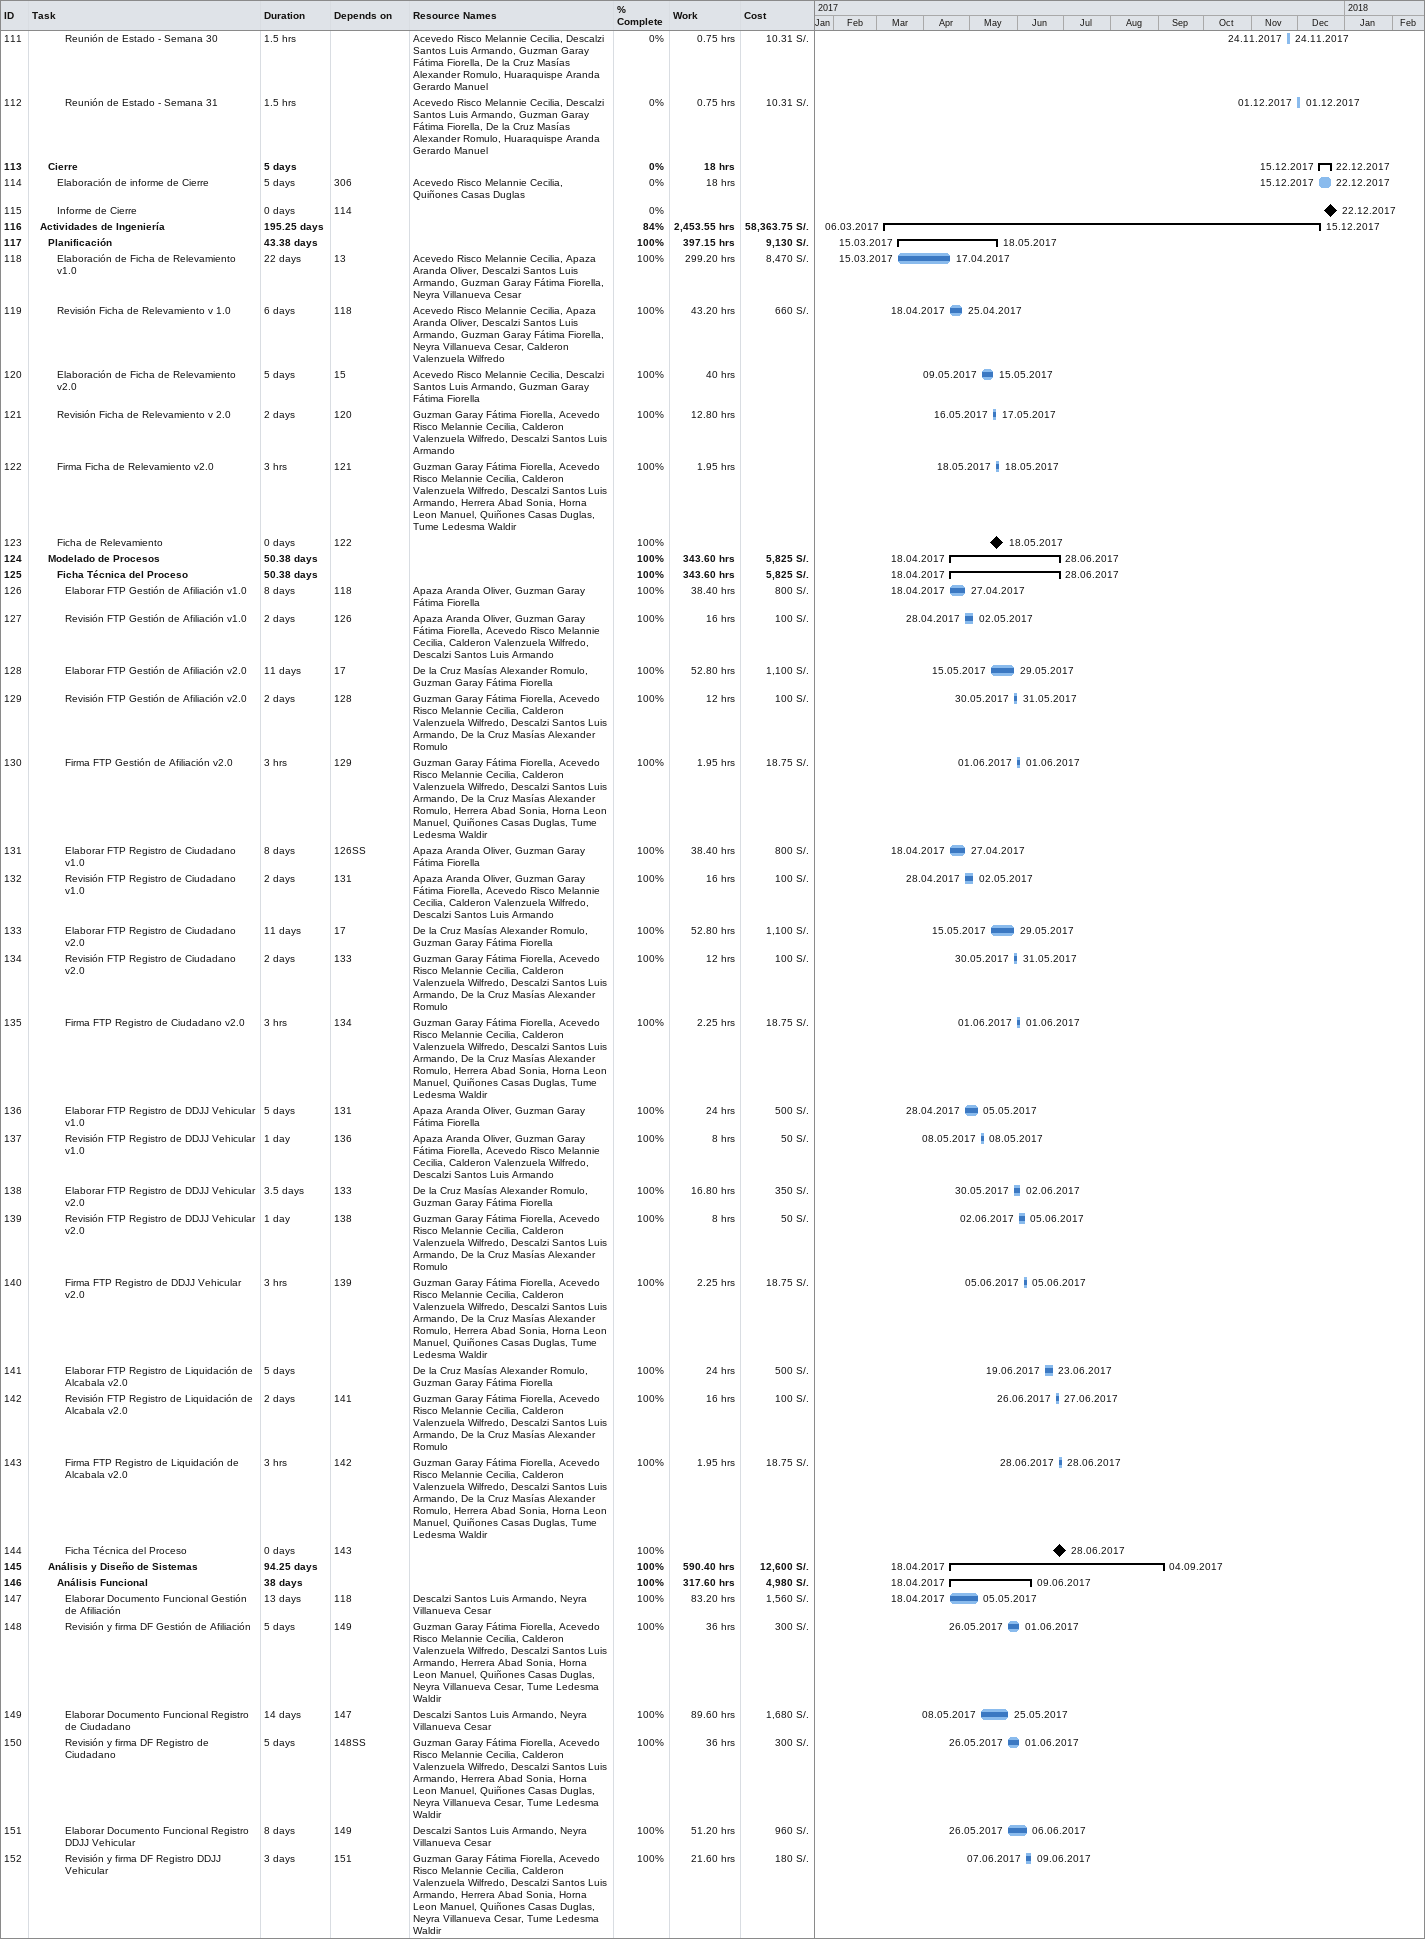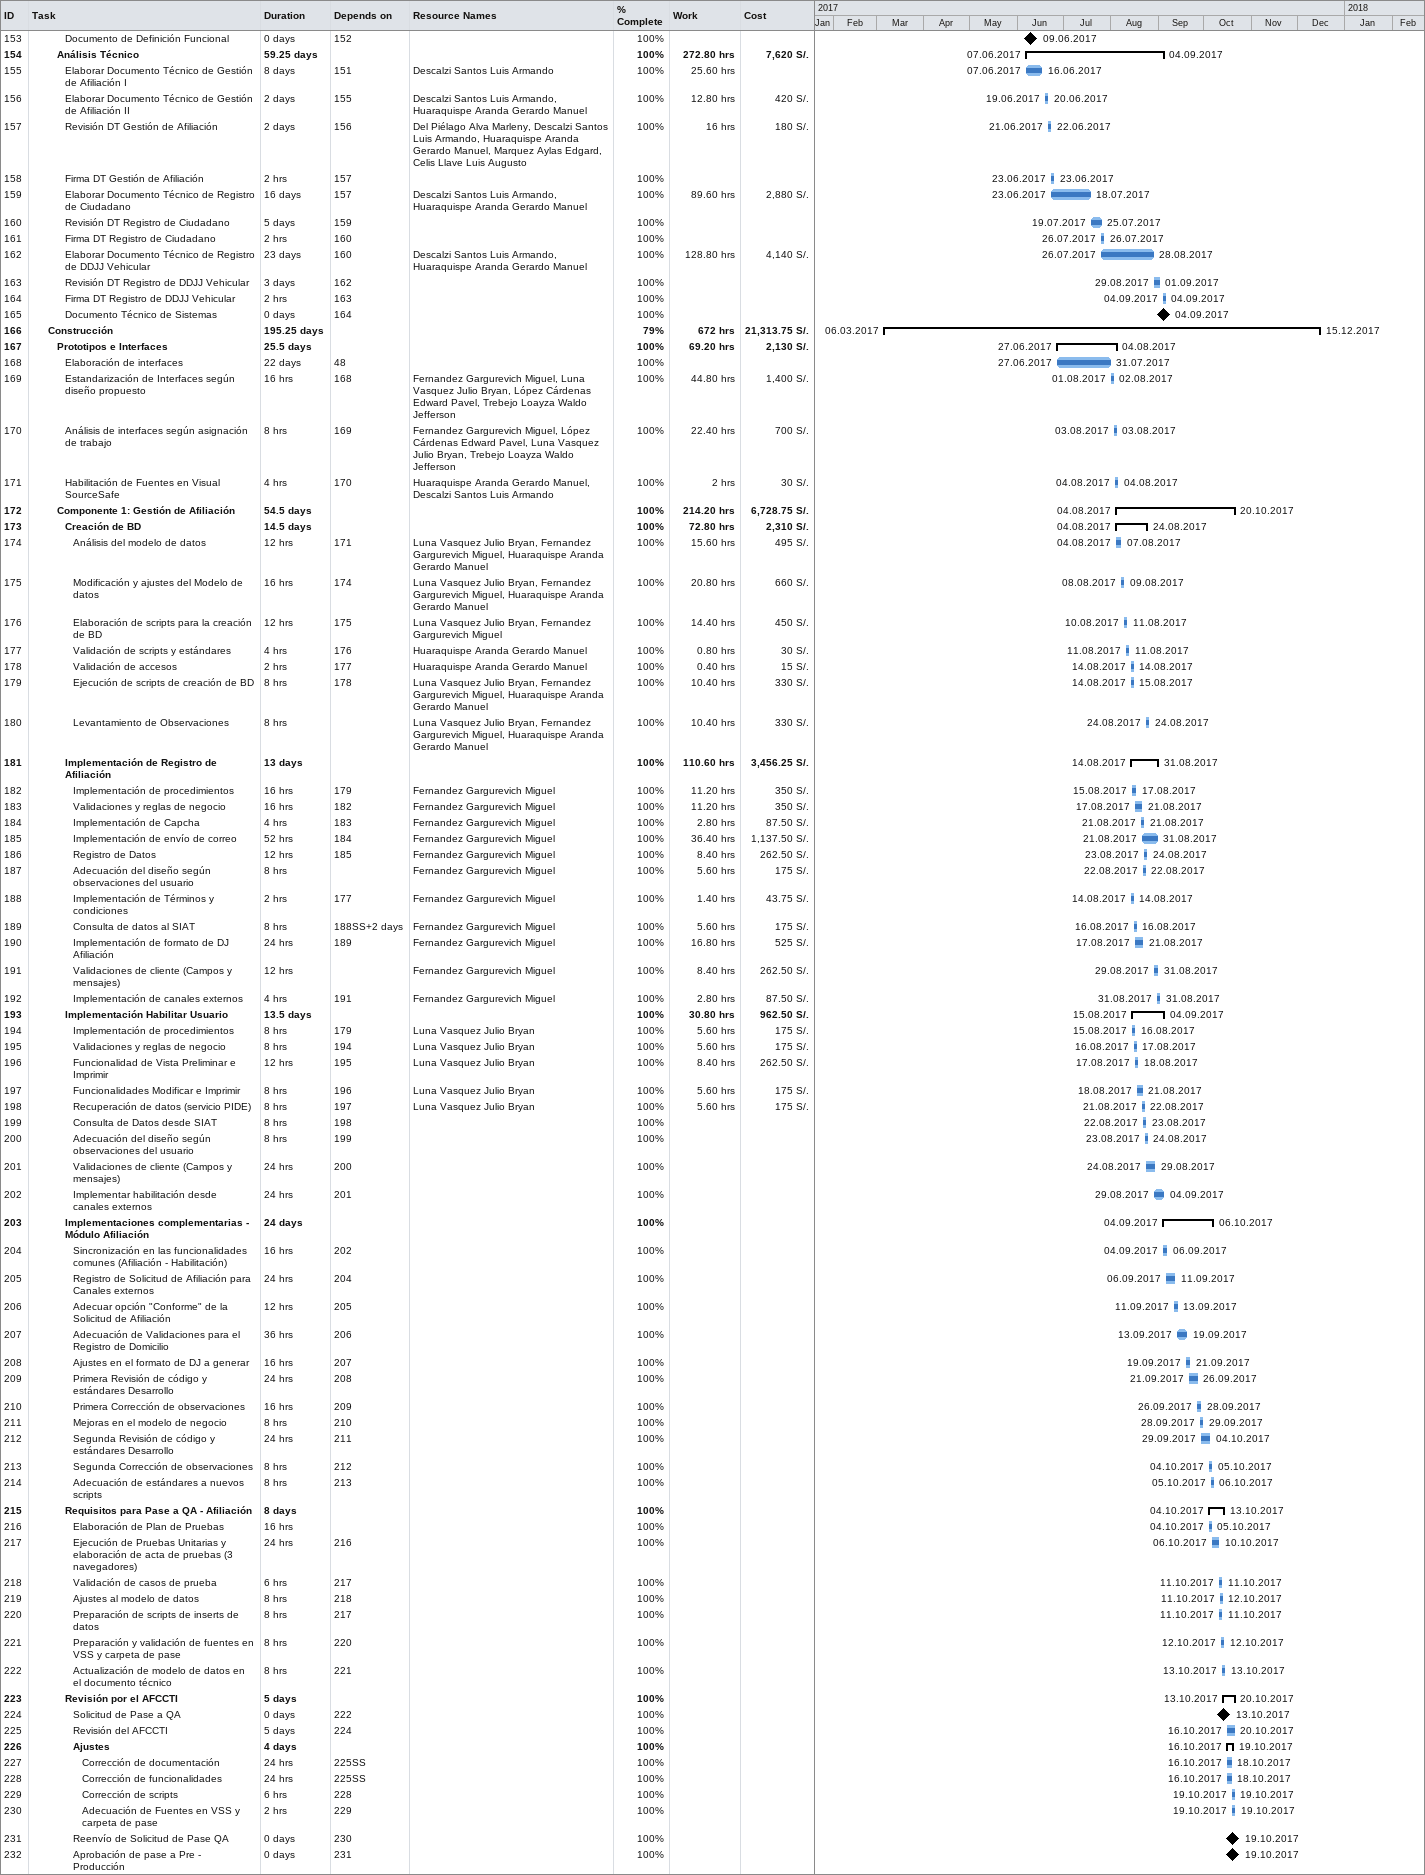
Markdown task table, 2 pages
| ID | Level | Task | Duration | Start | Finish | Predecessors | Resources | % complete | Work (h) | Cost (S/.) |
|---|---|---|---|---|---|---|---|---|---|---|
| 111 | 5 | Reunión de Estado - Semana 30 | 1.5h | 2017-11-24 | 2017-11-24 |  | Acevedo Risco Melannie Cecilia, Descalzi Santos Luis Armando, Guzman Garay Fátima Fiorella, De la Cruz Masías Alexander Romulo, Huaraquispe Aranda Gerardo Manuel | 0 | 0.75 | 10.31 |
| 112 | 5 | Reunión de Estado - Semana 31 | 1.5h | 2017-12-01 | 2017-12-01 |  | Acevedo Risco Melannie Cecilia, Descalzi Santos Luis Armando, Guzman Garay Fátima Fiorella, De la Cruz Masías Alexander Romulo, Huaraquispe Aranda Gerardo Manuel | 0 | 0.75 | 10.31 |
| 113 | 3 | **Cierre** | 5d | 2017-12-15 | 2017-12-22 |  |  | 0 | 18 |  |
| 114 | 4 | Elaboración de informe de Cierre | 5d | 2017-12-15 | 2017-12-22 | 306 | Acevedo Risco Melannie Cecilia, Quiñones Casas Duglas | 0 | 18 |  |
| 115 | 4 | Informe de Cierre | 0d | 2017-12-22 | 2017-12-22 | 114 |  | 0 |  |  |
| 116 | 2 | **Actividades de Ingeniería** | 195.25d | 2017-03-06 | 2017-12-15 |  |  | 84 | 2453.55 | 58363.75 |
| 117 | 3 | **Planificación** | 43.38d | 2017-03-15 | 2017-05-18 |  |  | 100 | 397.15 | 9130 |
| 118 | 4 | Elaboración de Ficha de Relevamiento v1.0 | 22d | 2017-03-15 | 2017-04-17 | 13 | Acevedo Risco Melannie Cecilia, Apaza Aranda Oliver, Descalzi Santos Luis Armando, Guzman Garay Fátima Fiorella, Neyra Villanueva Cesar | 100 | 299.20 | 8470 |
| 119 | 4 | Revisión Ficha de Relevamiento v 1.0 | 6d | 2017-04-18 | 2017-04-25 | 118 | Acevedo Risco Melannie Cecilia, Apaza Aranda Oliver, Descalzi Santos Luis Armando, Guzman Garay Fátima Fiorella, Neyra Villanueva Cesar, Calderon Valenzuela Wilfredo | 100 | 43.20 | 660 |
| 120 | 4 | Elaboración de Ficha de Relevamiento v2.0 | 5d | 2017-05-09 | 2017-05-15 | 15 | Acevedo Risco Melannie Cecilia, Descalzi Santos Luis Armando, Guzman Garay Fátima Fiorella | 100 | 40 |  |
| 121 | 4 | Revisión Ficha de Relevamiento v 2.0 | 2d | 2017-05-16 | 2017-05-17 | 120 | Guzman Garay Fátima Fiorella, Acevedo Risco Melannie Cecilia, Calderon Valenzuela Wilfredo, Descalzi Santos Luis Armando | 100 | 12.80 |  |
| 122 | 4 | Firma Ficha de Relevamiento v2.0 | 3h | 2017-05-18 | 2017-05-18 | 121 | Guzman Garay Fátima Fiorella, Acevedo Risco Melannie Cecilia, Calderon Valenzuela Wilfredo, Descalzi Santos Luis Armando, Herrera Abad Sonia, Horna Leon Manuel, Quiñones Casas Duglas, Tume Ledesma Waldir | 100 | 1.95 |  |
| 123 | 4 | Ficha de Relevamiento | 0d | 2017-05-18 | 2017-05-18 | 122 |  | 100 |  |  |
| 124 | 3 | **Modelado de Procesos** | 50.38d | 2017-04-18 | 2017-06-28 |  |  | 100 | 343.60 | 5825 |
| 125 | 4 | **Ficha Técnica del Proceso** | 50.38d | 2017-04-18 | 2017-06-28 |  |  | 100 | 343.60 | 5825 |
| 126 | 5 | Elaborar FTP Gestión de Afiliación v1.0 | 8d | 2017-04-18 | 2017-04-27 | 118 | Apaza Aranda Oliver, Guzman Garay Fátima Fiorella | 100 | 38.40 | 800 |
| 127 | 5 | Revisión FTP Gestión de Afiliación v1.0 | 2d | 2017-04-28 | 2017-05-02 | 126 | Apaza Aranda Oliver, Guzman Garay Fátima Fiorella, Acevedo Risco Melannie Cecilia, Calderon Valenzuela Wilfredo, Descalzi Santos Luis Armando | 100 | 16 | 100 |
| 128 | 5 | Elaborar FTP Gestión de Afiliación v2.0 | 11d | 2017-05-15 | 2017-05-29 | 17 | De la Cruz Masías Alexander Romulo, Guzman Garay Fátima Fiorella | 100 | 52.80 | 1100 |
| 129 | 5 | Revisión FTP Gestión de Afiliación v2.0 | 2d | 2017-05-30 | 2017-05-31 | 128 | Guzman Garay Fátima Fiorella, Acevedo Risco Melannie Cecilia, Calderon Valenzuela Wilfredo, Descalzi Santos Luis Armando, De la Cruz Masías Alexander Romulo | 100 | 12 | 100 |
| 130 | 5 | Firma FTP Gestión de Afiliación v2.0 | 3h | 2017-06-01 | 2017-06-01 | 129 | Guzman Garay Fátima Fiorella, Acevedo Risco Melannie Cecilia, Calderon Valenzuela Wilfredo, Descalzi Santos Luis Armando, De la Cruz Masías Alexander Romulo, Herrera Abad Sonia, Horna Leon Manuel, Quiñones Casas Duglas, Tume Ledesma Waldir | 100 | 1.95 | 18.75 |
| 131 | 5 | Elaborar FTP Registro de Ciudadano v1.0 | 8d | 2017-04-18 | 2017-04-27 | 126SS | Apaza Aranda Oliver, Guzman Garay Fátima Fiorella | 100 | 38.40 | 800 |
| 132 | 5 | Revisión FTP Registro de Ciudadano v1.0 | 2d | 2017-04-28 | 2017-05-02 | 131 | Apaza Aranda Oliver, Guzman Garay Fátima Fiorella, Acevedo Risco Melannie Cecilia, Calderon Valenzuela Wilfredo, Descalzi Santos Luis Armando | 100 | 16 | 100 |
| 133 | 5 | Elaborar FTP Registro de Ciudadano v2.0 | 11d | 2017-05-15 | 2017-05-29 | 17 | De la Cruz Masías Alexander Romulo, Guzman Garay Fátima Fiorella | 100 | 52.80 | 1100 |
| 134 | 5 | Revisión FTP Registro de Ciudadano v2.0 | 2d | 2017-05-30 | 2017-05-31 | 133 | Guzman Garay Fátima Fiorella, Acevedo Risco Melannie Cecilia, Calderon Valenzuela Wilfredo, Descalzi Santos Luis Armando, De la Cruz Masías Alexander Romulo | 100 | 12 | 100 |
| 135 | 5 | Firma FTP Registro de Ciudadano v2.0 | 3h | 2017-06-01 | 2017-06-01 | 134 | Guzman Garay Fátima Fiorella, Acevedo Risco Melannie Cecilia, Calderon Valenzuela Wilfredo, Descalzi Santos Luis Armando, De la Cruz Masías Alexander Romulo, Herrera Abad Sonia, Horna Leon Manuel, Quiñones Casas Duglas, Tume Ledesma Waldir | 100 | 2.25 | 18.75 |
| 136 | 5 | Elaborar FTP Registro de DDJJ Vehicular v1.0 | 5d | 2017-04-28 | 2017-05-05 | 131 | Apaza Aranda Oliver, Guzman Garay Fátima Fiorella | 100 | 24 | 500 |
| 137 | 5 | Revisión FTP Registro de DDJJ Vehicular v1.0 | 1d | 2017-05-08 | 2017-05-08 | 136 | Apaza Aranda Oliver, Guzman Garay Fátima Fiorella, Acevedo Risco Melannie Cecilia, Calderon Valenzuela Wilfredo, Descalzi Santos Luis Armando | 100 | 8 | 50 |
| 138 | 5 | Elaborar FTP Registro de DDJJ Vehicular v2.0 | 3.5d | 2017-05-30 | 2017-06-02 | 133 | De la Cruz Masías Alexander Romulo, Guzman Garay Fátima Fiorella | 100 | 16.80 | 350 |
| 139 | 5 | Revisión FTP Registro de DDJJ Vehicular v2.0 | 1d | 2017-06-02 | 2017-06-05 | 138 | Guzman Garay Fátima Fiorella, Acevedo Risco Melannie Cecilia, Calderon Valenzuela Wilfredo, Descalzi Santos Luis Armando, De la Cruz Masías Alexander Romulo | 100 | 8 | 50 |
| 140 | 5 | Firma FTP Registro de DDJJ Vehicular v2.0 | 3h | 2017-06-05 | 2017-06-05 | 139 | Guzman Garay Fátima Fiorella, Acevedo Risco Melannie Cecilia, Calderon Valenzuela Wilfredo, Descalzi Santos Luis Armando, De la Cruz Masías Alexander Romulo, Herrera Abad Sonia, Horna Leon Manuel, Quiñones Casas Duglas, Tume Ledesma Waldir | 100 | 2.25 | 18.75 |
| 141 | 5 | Elaborar FTP Registro de Liquidación de Alcabala v2.0 | 5d | 2017-06-19 | 2017-06-23 |  | De la Cruz Masías Alexander Romulo, Guzman Garay Fátima Fiorella | 100 | 24 | 500 |
| 142 | 5 | Revisión FTP Registro de Liquidación de Alcabala v2.0 | 2d | 2017-06-26 | 2017-06-27 | 141 | Guzman Garay Fátima Fiorella, Acevedo Risco Melannie Cecilia, Calderon Valenzuela Wilfredo, Descalzi Santos Luis Armando, De la Cruz Masías Alexander Romulo | 100 | 16 | 100 |
| 143 | 5 | Firma FTP Registro de Liquidación de Alcabala v2.0 | 3h | 2017-06-28 | 2017-06-28 | 142 | Guzman Garay Fátima Fiorella, Acevedo Risco Melannie Cecilia, Calderon Valenzuela Wilfredo, Descalzi Santos Luis Armando, De la Cruz Masías Alexander Romulo, Herrera Abad Sonia, Horna Leon Manuel, Quiñones Casas Duglas, Tume Ledesma Waldir | 100 | 1.95 | 18.75 |
| 144 | 5 | Ficha Técnica del Proceso | 0d | 2017-06-28 | 2017-06-28 | 143 |  | 100 |  |  |
| 145 | 3 | **Análisis y Diseño de Sistemas** | 94.25d | 2017-04-18 | 2017-09-04 |  |  | 100 | 590.40 | 12600 |
| 146 | 4 | **Análisis Funcional** | 38d | 2017-04-18 | 2017-06-09 |  |  | 100 | 317.60 | 4980 |
| 147 | 5 | Elaborar Documento Funcional Gestión de Afiliación | 13d | 2017-04-18 | 2017-05-05 | 118 | Descalzi Santos Luis Armando, Neyra Villanueva Cesar | 100 | 83.20 | 1560 |
| 148 | 5 | Revisión y firma DF Gestión de Afiliación | 5d | 2017-05-26 | 2017-06-01 | 149 | Guzman Garay Fátima Fiorella, Acevedo Risco Melannie Cecilia, Calderon Valenzuela Wilfredo, Descalzi Santos Luis Armando, Herrera Abad Sonia, Horna Leon Manuel, Quiñones Casas Duglas, Neyra Villanueva Cesar, Tume Ledesma Waldir | 100 | 36 | 300 |
| 149 | 5 | Elaborar Documento Funcional Registro de Ciudadano | 14d | 2017-05-08 | 2017-05-25 | 147 | Descalzi Santos Luis Armando, Neyra Villanueva Cesar | 100 | 89.60 | 1680 |
| 150 | 5 | Revisión y firma DF Registro de Ciudadano | 5d | 2017-05-26 | 2017-06-01 | 148SS | Guzman Garay Fátima Fiorella, Acevedo Risco Melannie Cecilia, Calderon Valenzuela Wilfredo, Descalzi Santos Luis Armando, Herrera Abad Sonia, Horna Leon Manuel, Quiñones Casas Duglas, Neyra Villanueva Cesar, Tume Ledesma Waldir | 100 | 36 | 300 |
| 151 | 5 | Elaborar Documento Funcional Registro DDJJ Vehicular | 8d | 2017-05-26 | 2017-06-06 | 149 | Descalzi Santos Luis Armando, Neyra Villanueva Cesar | 100 | 51.20 | 960 |
| 152 | 5 | Revisión y firma DF Registro DDJJ Vehicular | 3d | 2017-06-07 | 2017-06-09 | 151 | Guzman Garay Fátima Fiorella, Acevedo Risco Melannie Cecilia, Calderon Valenzuela Wilfredo, Descalzi Santos Luis Armando, Herrera Abad Sonia, Horna Leon Manuel, Quiñones Casas Duglas, Neyra Villanueva Cesar, Tume Ledesma Waldir | 100 | 21.60 | 180 |
| 153 | 5 | Documento de Definición Funcional | 0d | 2017-06-09 | 2017-06-09 | 152 |  | 100 |  |  |
| 154 | 4 | **Análisis Técnico** | 59.25d | 2017-06-07 | 2017-09-04 |  |  | 100 | 272.80 | 7620 |
| 155 | 5 | Elaborar Documento Técnico de Gestión de Afiliación I | 8d | 2017-06-07 | 2017-06-16 | 151 | Descalzi Santos Luis Armando | 100 | 25.60 |  |
| 156 | 5 | Elaborar Documento Técnico de Gestión de Afiliación II | 2d | 2017-06-19 | 2017-06-20 | 155 | Descalzi Santos Luis Armando, Huaraquispe Aranda Gerardo Manuel | 100 | 12.80 | 420 |
| 157 | 5 | Revisión DT Gestión de Afiliación | 2d | 2017-06-21 | 2017-06-22 | 156 | Del Piélago Alva Marleny, Descalzi Santos Luis Armando, Huaraquispe Aranda Gerardo Manuel, Marquez Aylas Edgard, Celis Llave Luis Augusto | 100 | 16 | 180 |
| 158 | 5 | Firma DT Gestión de Afiliación | 2h | 2017-06-23 | 2017-06-23 | 157 |  | 100 |  |  |
| 159 | 5 | Elaborar Documento Técnico de Registro de Ciudadano | 16d | 2017-06-23 | 2017-07-18 | 157 | Descalzi Santos Luis Armando, Huaraquispe Aranda Gerardo Manuel | 100 | 89.60 | 2880 |
| 160 | 5 | Revisión DT Registro de Ciudadano | 5d | 2017-07-19 | 2017-07-25 | 159 |  | 100 |  |  |
| 161 | 5 | Firma DT Registro de Ciudadano | 2h | 2017-07-26 | 2017-07-26 | 160 |  | 100 |  |  |
| 162 | 5 | Elaborar Documento Técnico de Registro de DDJJ Vehicular | 23d | 2017-07-26 | 2017-08-28 | 160 | Descalzi Santos Luis Armando, Huaraquispe Aranda Gerardo Manuel | 100 | 128.80 | 4140 |
| 163 | 5 | Revisión DT Registro de DDJJ Vehicular | 3d | 2017-08-29 | 2017-09-01 | 162 |  | 100 |  |  |
| 164 | 5 | Firma DT Registro de DDJJ Vehicular | 2h | 2017-09-04 | 2017-09-04 | 163 |  | 100 |  |  |
| 165 | 5 | Documento Técnico de Sistemas | 0d | 2017-09-04 | 2017-09-04 | 164 |  | 100 |  |  |
| 166 | 3 | **Construcción** | 195.25d | 2017-03-06 | 2017-12-15 |  |  | 79 | 672 | 21313.75 |
| 167 | 4 | **Prototipos e Interfaces** | 25.5d | 2017-06-27 | 2017-08-04 |  |  | 100 | 69.20 | 2130 |
| 168 | 5 | Elaboración de interfaces | 22d | 2017-06-27 | 2017-07-31 | 48 |  | 100 |  |  |
| 169 | 5 | Estandarización de Interfaces según diseño propuesto | 16h | 2017-08-01 | 2017-08-02 | 168 | Fernandez Gargurevich Miguel, Luna Vasquez Julio Bryan, López Cárdenas Edward Pavel, Trebejo Loayza Waldo Jefferson | 100 | 44.80 | 1400 |
| 170 | 5 | Análisis de interfaces según asignación de trabajo | 8h | 2017-08-03 | 2017-08-03 | 169 | Fernandez Gargurevich Miguel, López Cárdenas Edward Pavel, Luna Vasquez Julio Bryan, Trebejo Loayza Waldo Jefferson | 100 | 22.40 | 700 |
| 171 | 5 | Habilitación de Fuentes en Visual SourceSafe | 4h | 2017-08-04 | 2017-08-04 | 170 | Huaraquispe Aranda Gerardo Manuel, Descalzi Santos Luis Armando | 100 | 2 | 30 |
| 172 | 4 | **Componente 1: Gestión de Afiliación** | 54.5d | 2017-08-04 | 2017-10-20 |  |  | 100 | 214.20 | 6728.75 |
| 173 | 5 | **Creación de BD** | 14.5d | 2017-08-04 | 2017-08-24 |  |  | 100 | 72.80 | 2310 |
| 174 | 6 | Análisis del modelo de datos | 12h | 2017-08-04 | 2017-08-07 | 171 | Luna Vasquez Julio Bryan, Fernandez Gargurevich Miguel, Huaraquispe Aranda Gerardo Manuel | 100 | 15.60 | 495 |
| 175 | 6 | Modificación y ajustes del Modelo de datos | 16h | 2017-08-08 | 2017-08-09 | 174 | Luna Vasquez Julio Bryan, Fernandez Gargurevich Miguel, Huaraquispe Aranda Gerardo Manuel | 100 | 20.80 | 660 |
| 176 | 6 | Elaboración de scripts para la creación de BD | 12h | 2017-08-10 | 2017-08-11 | 175 | Luna Vasquez Julio Bryan, Fernandez Gargurevich Miguel | 100 | 14.40 | 450 |
| 177 | 6 | Validación de scripts y estándares | 4h | 2017-08-11 | 2017-08-11 | 176 | Huaraquispe Aranda Gerardo Manuel | 100 | 0.80 | 30 |
| 178 | 6 | Validación de accesos | 2h | 2017-08-14 | 2017-08-14 | 177 | Huaraquispe Aranda Gerardo Manuel | 100 | 0.40 | 15 |
| 179 | 6 | Ejecución de scripts de creación de BD | 8h | 2017-08-14 | 2017-08-15 | 178 | Luna Vasquez Julio Bryan, Fernandez Gargurevich Miguel, Huaraquispe Aranda Gerardo Manuel | 100 | 10.40 | 330 |
| 180 | 6 | Levantamiento de Observaciones | 8h | 2017-08-24 | 2017-08-24 |  | Luna Vasquez Julio Bryan, Fernandez Gargurevich Miguel, Huaraquispe Aranda Gerardo Manuel | 100 | 10.40 | 330 |
| 181 | 5 | **Implementación de Registro de Afiliación** | 13d | 2017-08-14 | 2017-08-31 |  |  | 100 | 110.60 | 3456.25 |
| 182 | 6 | Implementación de procedimientos | 16h | 2017-08-15 | 2017-08-17 | 179 | Fernandez Gargurevich Miguel | 100 | 11.20 | 350 |
| 183 | 6 | Validaciones y reglas de negocio | 16h | 2017-08-17 | 2017-08-21 | 182 | Fernandez Gargurevich Miguel | 100 | 11.20 | 350 |
| 184 | 6 | Implementación de Capcha | 4h | 2017-08-21 | 2017-08-21 | 183 | Fernandez Gargurevich Miguel | 100 | 2.80 | 87.50 |
| 185 | 6 | Implementación de envío de correo | 52h | 2017-08-21 | 2017-08-31 | 184 | Fernandez Gargurevich Miguel | 100 | 36.40 | 1137.50 |
| 186 | 6 | Registro de Datos | 12h | 2017-08-23 | 2017-08-24 | 185 | Fernandez Gargurevich Miguel | 100 | 8.40 | 262.50 |
| 187 | 6 | Adecuación del diseño según observaciones del usuario | 8h | 2017-08-22 | 2017-08-22 |  | Fernandez Gargurevich Miguel | 100 | 5.60 | 175 |
| 188 | 6 | Implementación de Términos y condiciones | 2h | 2017-08-14 | 2017-08-14 | 177 | Fernandez Gargurevich Miguel | 100 | 1.40 | 43.75 |
| 189 | 6 | Consulta de datos al SIAT | 8h | 2017-08-16 | 2017-08-16 | 188SS+2d | Fernandez Gargurevich Miguel | 100 | 5.60 | 175 |
| 190 | 6 | Implementación de formato de DJ Afiliación | 24h | 2017-08-17 | 2017-08-21 | 189 | Fernandez Gargurevich Miguel | 100 | 16.80 | 525 |
| 191 | 6 | Validaciones de cliente (Campos y mensajes) | 12h | 2017-08-29 | 2017-08-31 |  | Fernandez Gargurevich Miguel | 100 | 8.40 | 262.50 |
| 192 | 6 | Implementación de canales externos | 4h | 2017-08-31 | 2017-08-31 | 191 | Fernandez Gargurevich Miguel | 100 | 2.80 | 87.50 |
| 193 | 5 | **Implementación Habilitar Usuario** | 13.5d | 2017-08-15 | 2017-09-04 |  |  | 100 | 30.80 | 962.50 |
| 194 | 6 | Implementación de procedimientos | 8h | 2017-08-15 | 2017-08-16 | 179 | Luna Vasquez Julio Bryan | 100 | 5.60 | 175 |
| 195 | 6 | Validaciones y reglas de negocio | 8h | 2017-08-16 | 2017-08-17 | 194 | Luna Vasquez Julio Bryan | 100 | 5.60 | 175 |
| 196 | 6 | Funcionalidad de Vista Preliminar e Imprimir | 12h | 2017-08-17 | 2017-08-18 | 195 | Luna Vasquez Julio Bryan | 100 | 8.40 | 262.50 |
| 197 | 6 | Funcionalidades Modificar e Imprimir | 8h | 2017-08-18 | 2017-08-21 | 196 | Luna Vasquez Julio Bryan | 100 | 5.60 | 175 |
| 198 | 6 | Recuperación de datos (servicio PIDE) | 8h | 2017-08-21 | 2017-08-22 | 197 | Luna Vasquez Julio Bryan | 100 | 5.60 | 175 |
| 199 | 6 | Consulta de Datos desde SIAT | 8h | 2017-08-22 | 2017-08-23 | 198 |  | 100 |  |  |
| 200 | 6 | Adecuación del diseño según observaciones del usuario | 8h | 2017-08-23 | 2017-08-24 | 199 |  | 100 |  |  |
| 201 | 6 | Validaciones de cliente (Campos y mensajes) | 24h | 2017-08-24 | 2017-08-29 | 200 |  | 100 |  |  |
| 202 | 6 | Implementar habilitación desde canales externos | 24h | 2017-08-29 | 2017-09-04 | 201 |  | 100 |  |  |
| 203 | 5 | **Implementaciones complementarias - Módulo Afiliación** | 24d | 2017-09-04 | 2017-10-06 |  |  | 100 |  |  |
| 204 | 6 | Sincronización en las funcionalidades comunes (Afiliación - Habilitación) | 16h | 2017-09-04 | 2017-09-06 | 202 |  | 100 |  |  |
| 205 | 6 | Registro de Solicitud de Afiliación para Canales externos | 24h | 2017-09-06 | 2017-09-11 | 204 |  | 100 |  |  |
| 206 | 6 | Adecuar opción "Conforme" de la Solicitud de Afiliación | 12h | 2017-09-11 | 2017-09-13 | 205 |  | 100 |  |  |
| 207 | 6 | Adecuación de Validaciones para el Registro de Domicilio | 36h | 2017-09-13 | 2017-09-19 | 206 |  | 100 |  |  |
| 208 | 6 | Ajustes en el formato de DJ a generar | 16h | 2017-09-19 | 2017-09-21 | 207 |  | 100 |  |  |
| 209 | 6 | Primera Revisión de código y estándares Desarrollo | 24h | 2017-09-21 | 2017-09-26 | 208 |  | 100 |  |  |
| 210 | 6 | Primera Corrección de observaciones | 16h | 2017-09-26 | 2017-09-28 | 209 |  | 100 |  |  |
| 211 | 6 | Mejoras en el modelo de negocio | 8h | 2017-09-28 | 2017-09-29 | 210 |  | 100 |  |  |
| 212 | 6 | Segunda Revisión de código y estándares Desarrollo | 24h | 2017-09-29 | 2017-10-04 | 211 |  | 100 |  |  |
| 213 | 6 | Segunda Corrección de observaciones | 8h | 2017-10-04 | 2017-10-05 | 212 |  | 100 |  |  |
| 214 | 6 | Adecuación de estándares a nuevos scripts | 8h | 2017-10-05 | 2017-10-06 | 213 |  | 100 |  |  |
| 215 | 5 | **Requisitos para Pase a QA - Afiliación** | 8d | 2017-10-04 | 2017-10-13 |  |  | 100 |  |  |
| 216 | 6 | Elaboración de Plan de Pruebas | 16h | 2017-10-04 | 2017-10-05 |  |  | 100 |  |  |
| 217 | 6 | Ejecución de Pruebas Unitarias y elaboración de acta de pruebas (3 navegadores) | 24h | 2017-10-06 | 2017-10-10 | 216 |  | 100 |  |  |
| 218 | 6 | Validación de casos de prueba | 6h | 2017-10-11 | 2017-10-11 | 217 |  | 100 |  |  |
| 219 | 6 | Ajustes al modelo de datos | 8h | 2017-10-11 | 2017-10-12 | 218 |  | 100 |  |  |
| 220 | 6 | Preparación de scripts de inserts de datos | 8h | 2017-10-11 | 2017-10-11 | 217 |  | 100 |  |  |
| 221 | 6 | Preparación y validación de fuentes en VSS y carpeta de pase | 8h | 2017-10-12 | 2017-10-12 | 220 |  | 100 |  |  |
| 222 | 6 | Actualización de modelo de datos en el documento técnico | 8h | 2017-10-13 | 2017-10-13 | 221 |  | 100 |  |  |
| 223 | 5 | **Revisión por el AFCCTI** | 5d | 2017-10-13 | 2017-10-20 |  |  | 100 |  |  |
| 224 | 6 | Solicitud de Pase a QA | 0d | 2017-10-13 | 2017-10-13 | 222 |  | 100 |  |  |
| 225 | 6 | Revisión del AFCCTI | 5d | 2017-10-16 | 2017-10-20 | 224 |  | 100 |  |  |
| 226 | 6 | **Ajustes** | 4d | 2017-10-16 | 2017-10-19 |  |  | 100 |  |  |
| 227 | 7 | Corrección de documentación | 24h | 2017-10-16 | 2017-10-18 | 225SS |  | 100 |  |  |
| 228 | 7 | Corrección de funcionalidades | 24h | 2017-10-16 | 2017-10-18 | 225SS |  | 100 |  |  |
| 229 | 7 | Corrección de scripts | 6h | 2017-10-19 | 2017-10-19 | 228 |  | 100 |  |  |
| 230 | 7 | Adecuación de Fuentes en VSS y carpeta de pase | 2h | 2017-10-19 | 2017-10-19 | 229 |  | 100 |  |  |
| 231 | 6 | Reenvío de Solicitud de Pase QA | 0d | 2017-10-19 | 2017-10-19 | 230 |  | 100 |  |  |
| 232 | 6 | Aprobación de pase a Pre - Producción | 0d | 2017-10-19 | 2017-10-19 | 231 |  | 100 |  |  |
